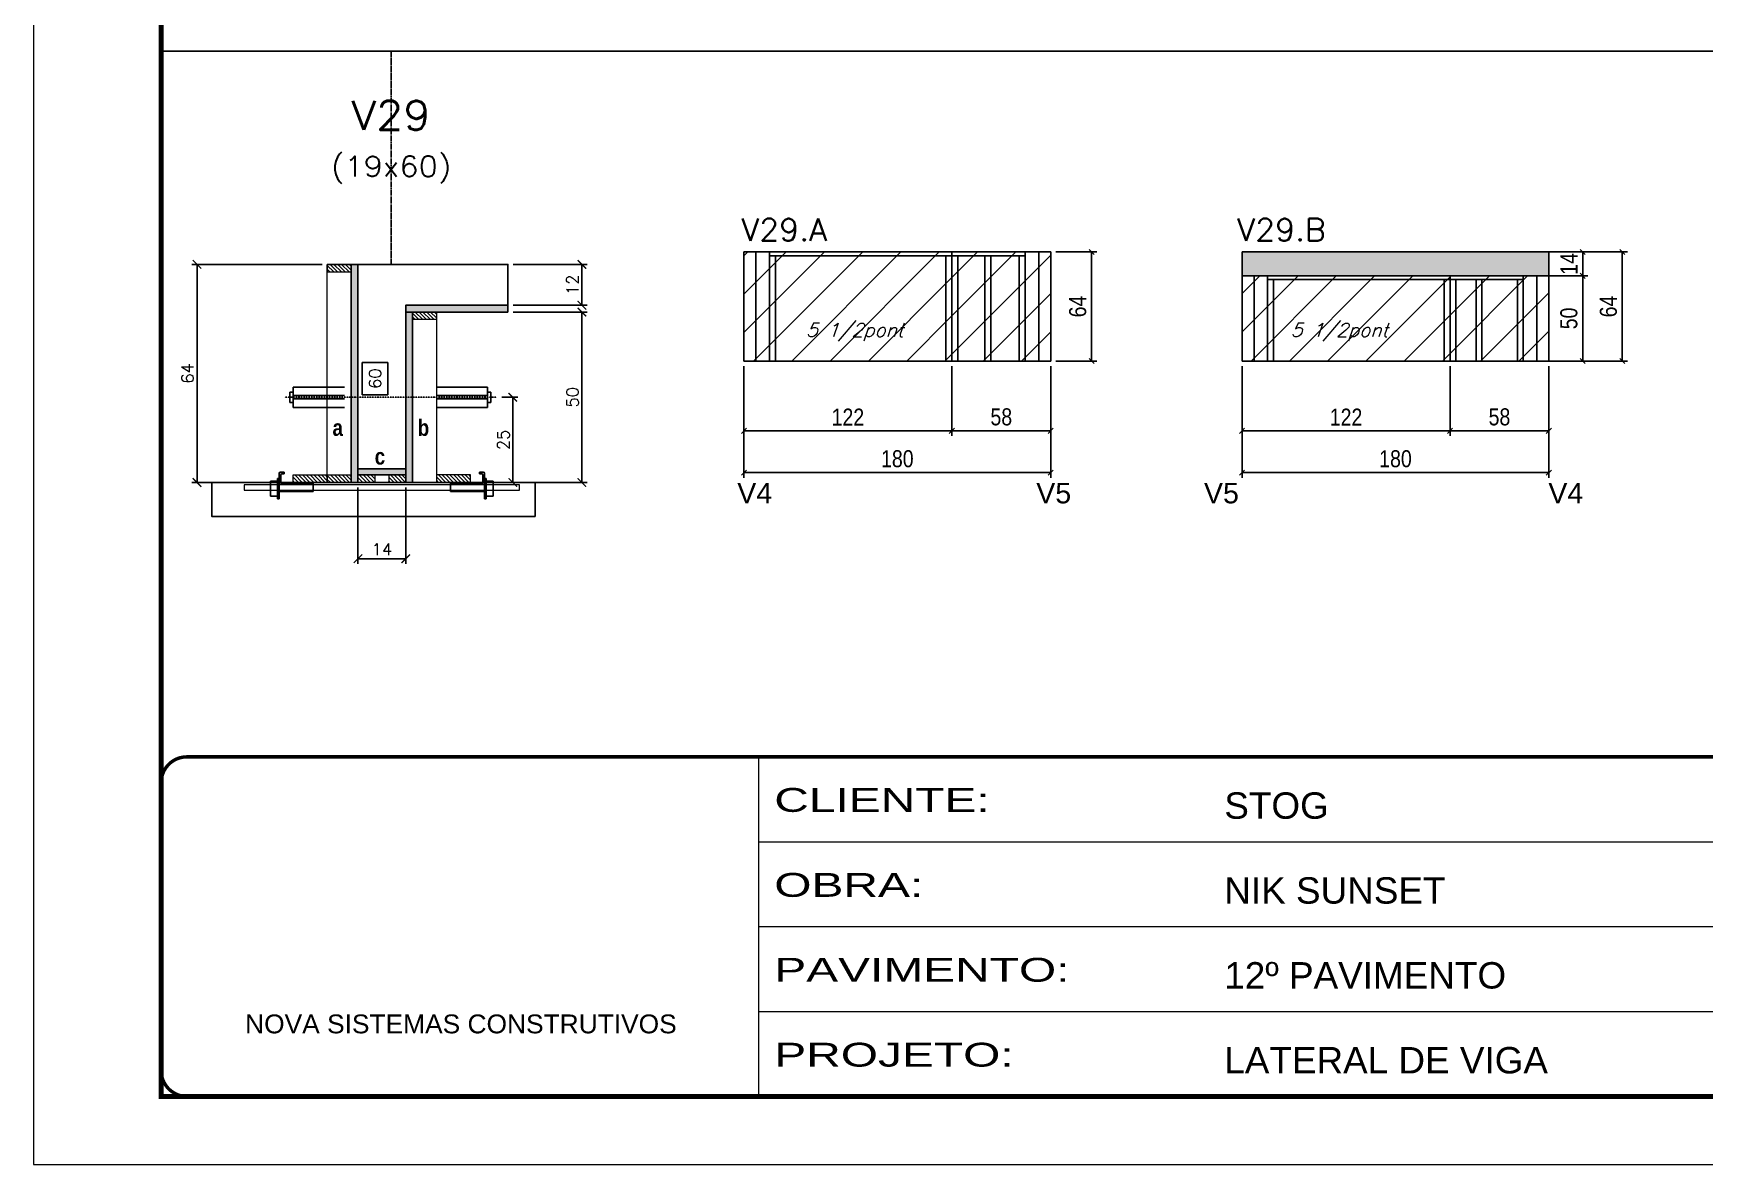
# Model space of a CAD drawing. Extents: x -10448 to -1189, y -11772 to 17235.
# Drawn here: x -5693 to -4713, y 6606 to 7269 of the extents above; entities that cross this region are included whole.
import ezdxf
from ezdxf.enums import TextEntityAlignment as Align

# ---------------------------------------------------------------- set-up
doc = ezdxf.new("R2010")
doc.units = 0
for name, pattern in [('CONTINUO', [0]), ('DASHED', [0.75, 0.5, -0.25]), ('HIDDEN', [0.375, 0.25, -0.125])]:
    doc.linetypes.add(name, pattern=pattern)
for name, color, linetype in [('5', 5, 'Continuous'), ('barrote', 251, 'Continuous'), ('COTA', 241, 'Continuous'), ('Cota Seção (2x)', 4, 'Continuous'), ('detalhes', 4, 'Continuous'), ('Painéis', 200, 'Continuous'), ('presilha', 1, 'Continuous'), ('Reaproveitamento', 251, 'Continuous'), ('SARR_2.2x7', 40, 'Continuous'), ('SARR_3.5x7', 81, 'Continuous'), ('TENSOR', 3, 'Continuous'), ('texto', 7, 'Continuous'), ('Texto de Titulo', 7, 'Continuous'), ('Texto Qtd Sarr', 242, 'Continuous')]:
    doc.layers.add(name, color=color, linetype=linetype)
for name, color, linetype, lineweight in [('CONCRETO', 251, 'Continuous', 25), ('Folhas', 255, 'Continuous', 9), ('Hachura', 251, 'Continuous', 9), ('Madeira', 126, 'Continuous', 18), ('SARRAFO DE PRESSAO', 251, 'DASHED', 9), ('SCO-___-LAJ', 2, 'Continuous', 0), ('Texto Seção', 7, 'Continuous', 15)]:
    doc.layers.add(name, color=color, linetype=linetype, lineweight=lineweight)
doc.styles.add('ARIAL', font='arial.ttf')
doc.styles.add('COTA TECNICA', font='techl___.ttf', dxfattribs={"height": 10})
doc.styles.add('REGUA-120', font='ROMANS.shx', dxfattribs={"height": 15})
doc.styles.add('Romans', font='romans.shx')
doc.styles.get("Standard").update_dxf_attribs({"font": 'arial.ttf'})
doc.styles.add('TECNICA', font='techb___.ttf', dxfattribs={"height": 10})
doc.styles.add('Tecnologia', font='')
doc.styles.get('Tecnologia').set_extended_font_data('Forgotten Futurist')
doc.dimstyles.new('Cota Seção (2x)', dxfattribs={"dimtxt": 7, "dimasz": 5, "dimexe": 3, "dimexo": 3, "dimgap": 2, "dimtad": 3, "dimdec": 1, "dimlfac": 0.5, "dimzin": 12, "dimdsep": 46, "dimtxsty": 'Romans', "dimblk": 'ARCHTICK', "dimcen": 0, "dimclrd": 4, "dimclre": 4, "dimclrt": 1, "dimadec": 1, "dimazin": 3, "dimtfac": 1, "dimtdec": 1, "dimtmove": 0, "dimatfit": 3, "dimldrblk": 'OBLIQUE', "dimfxl": 1, "dimtolj": 1, "dimtzin": 12, "dimarcsym": 0})
doc.dimstyles.new('Cota Seção interna', dxfattribs={"dimtxt": 7, "dimasz": 6, "dimexe": 0.18, "dimexo": 2, "dimgap": -4, "dimtad": 3, "dimdec": 1, "dimlfac": 0.5, "dimzin": 12, "dimdsep": 46, "dimtxsty": 'Romans', "dimblk": 'ARCHTICK', "dimcen": 0.09, "dimse1": 1, "dimse2": 1, "dimsd1": 1, "dimsd2": 1, "dimclrd": 180, "dimclre": 5, "dimclrt": 1, "dimadec": 0, "dimazin": 3, "dimtfac": 1, "dimtdec": 1, "dimtofl": 0, "dimtmove": 0, "dimatfit": 3, "dimldrblk": 'ARCHTICK', "dimfxl": 1, "dimtolj": 1, "dimtzin": 0, "dimarcsym": 0})
doc.dimstyles.new('PAINEL', dxfattribs={"dimtxt": 10, "dimasz": 3, "dimexe": 3, "dimexo": 3, "dimgap": 3, "dimtad": 1, "dimdec": 1, "dimzin": 12, "dimdsep": 46, "dimtxsty": 'COTA TECNICA', "dimblk1": 'OBLIQUE', "dimblk2": 'OBLIQUE', "dimsah": 1, "dimcen": 0.9, "dimclrd": 4, "dimclre": 4, "dimclrt": 240, "dimadec": 1, "dimazin": 3, "dimtfac": 1, "dimtdec": 1, "dimtmove": 0, "dimatfit": 3, "dimfxl": 1, "dimtolj": 1, "dimtzin": 12, "dimarcsym": 0})

# ---------------------------------------------------------------- blocks, each defined once
blk = doc.blocks.new('9999999999')
at = {"color": 30, "linetype": 'CONTINUO'}
for p, q in [((98564.56, 34230.21), (98564.56, 34429.45)), ((98564.56, 34379.64), (99583.98, 34379.64)), ((98564.56, 34329.83), (99487.98, 34329.83)), ((98564.56, 34280.02), (99487.98, 34280.02))]:
    blk.add_line(p, q, dxfattribs=at)
at = {"color": 30, "linetype": 'CONTINUO', "const_width": 2}
blk.add_lwpolyline([(99583.98, 34230.21), (99583.98, 34414.45, 0.414214), (99568.98, 34429.45), (98228.98, 34429.45, 0.414214), (98213.98, 34414.45), (98213.98, 34245.21, 0.414214), (98228.98, 34230.21), (99583.98, 34230.21)], format="xyb", dxfattribs=at)
at = {"layer": 'Folhas'}
blk.add_lwpolyline([(98138.98, 34190.21), (99623.98, 34190.21), (99623.98, 35240.21), (98138.98, 35240.21)], close=True, dxfattribs=at)
at = {"layer": 'Folhas', "color": 30, "const_width": 3}
blk.add_lwpolyline([(98213.98, 34230.21), (99583.98, 34230.21), (99583.98, 35200.21), (98213.98, 35200.21)], close=True, dxfattribs=at)
at = {"color": 7, "linetype": 'Continuous', "ltscale": 5, "style": 'ARIAL'}
for s, height, p in [('STOG', 15.483, (98837.68, 34393.13)), ('NIK SUNSET', 15.483, (98837.68, 34343.32)), ('12º PAVIMENTO', 15.4829, (98837.68, 34293.51)), ('NOVA SISTEMAS CONSTRUTIVOS', 11.0592, (98263.19, 34267.21)), ('LATERAL DE VIGA', 15.4829, (98837.68, 34243.7))]:
    blk.add_text(s, height=height, dxfattribs=at).set_placement(p)
at = {"layer": 'Folhas', "color": 7, "style": 'Tecnologia', "width": 1.5}
for s, p in [('CLIENTE:', (98573.65, 34397.17)), ('OBRA:', (98573.65, 34347.31)), ('PAVIMENTO:', (98573.65, 34297.5)), ('PROJETO:', (98573.65, 34247.69))]:
    blk.add_text(s, height=14, dxfattribs=at).set_placement(p)
blk = doc.blocks.new('titulo1')
at = {"layer": 'Defpoints', "color": 252, "linetype": 'HIDDEN', "ltscale": 2}
blk.add_line((0, 0), (0, 125), dxfattribs=at)
at = {"layer": 'Defpoints', "style": 'Romans', "oblique": 15}
blk.add_attdef('FOLHA', text='', height=10, dxfattribs=at).set_placement((0, 15.58), align=Align.MIDDLE_CENTER)
at = {"layer": 'Texto Qtd Sarr', "color": 3, "style": 'Romans', "oblique": 15}
for tag, height, p in [('TITULO', 17, (0, 71.45)), ('SEÇÃO', 12, (0, 41.55))]:
    blk.add_attdef(tag, text='', height=height, dxfattribs=at).set_placement(p, align=Align.MIDDLE_CENTER)
blk = doc.blocks.new('_ArchTick')
at = {"color": 0, "linetype": 'ByBlock', "const_width": 0.15}
blk.add_lwpolyline([(-0.5, -0.5), (0.5, 0.5)], dxfattribs=at)
blk = doc.blocks.new('*D1032')
at = {"layer": 'COTA', "color": 4, "lineweight": -2, "transparency": 16777216}
for p, q in [((-5411.85, 7133.85), (-5368.48, 7133.85)), ((-5371.48, 7133.85), (-5371.48, 7109.85)), ((-5411.85, 7109.85), (-5368.48, 7109.85))]:
    blk.add_line(p, q, dxfattribs=at)
at = {"layer": 'Defpoints', "color": 0, "transparency": 16777216}
for p in [(-5414.85, 7133.85), (-5414.85, 7109.85), (-5371.48, 7109.85)]:
    blk.add_point(p, dxfattribs=at)
at = {"layer": 'COTA', "color": 4, "lineweight": -2, "transparency": 16777216, "xscale": 5, "yscale": 5, "zscale": 5}
for p, rotation in [((-5371.48, 7133.85), 90), ((-5371.48, 7109.85), 270)]:
    blk.add_blockref('_ArchTick', p, dxfattribs=dict(at, rotation=rotation))
at = {"layer": 'COTA', "color": 1, "transparency": 16777216, "insert": (-5376.98, 7121.85), "char_height": 7, "attachment_point": 5, "rotation": 90, "style": 'Romans'}
blk.add_mtext('\\A1;12', dxfattribs=at)
blk = doc.blocks.new('_Oblique')
at = {"color": 0, "linetype": 'ByBlock', "lineweight": -2}
blk.add_line((-0.5, -0.5), (0.5, 0.5), dxfattribs=at)
blk = doc.blocks.new('*D1033')
at = {"layer": 'COTA', "color": 4, "lineweight": -2, "transparency": 16777216}
for p, q in [((-5411.85, 7105.85), (-5368.48, 7105.85)), ((-5371.48, 7005.85), (-5371.48, 7105.85)), ((-5433.85, 7005.85), (-5368.48, 7005.85))]:
    blk.add_line(p, q, dxfattribs=at)
at = {"layer": 'Defpoints', "color": 0, "transparency": 16777216}
for p in [(-5414.85, 7105.85), (-5371.48, 7105.85), (-5436.85, 7005.85)]:
    blk.add_point(p, dxfattribs=at)
at = {"layer": 'COTA', "color": 4, "lineweight": -2, "transparency": 16777216, "xscale": 5, "yscale": 5, "zscale": 5}
for p, rotation in [((-5371.48, 7105.85), 90), ((-5371.48, 7005.85), 270)]:
    blk.add_blockref('_ArchTick', p, dxfattribs=dict(at, rotation=rotation))
at = {"layer": 'COTA', "color": 1, "transparency": 16777216, "insert": (-5376.98, 7055.85), "char_height": 7, "attachment_point": 5, "rotation": 90, "style": 'Romans'}
blk.add_mtext('\\A1;50', dxfattribs=at)
blk = doc.blocks.new('*D1034')
at = {"layer": 'Cota Seção (2x)', "color": 180, "lineweight": -2, "transparency": 16777216}
for p, q in [((-5485.34, 7076.28), (-5500.34, 7076.28)), ((-5500.34, 7076.28), (-5500.34, 7057.28)), ((-5485.34, 7057.28), (-5485.34, 7076.28)), ((-5500.34, 7057.28), (-5485.34, 7057.28))]:
    blk.add_line(p, q, dxfattribs=at)
at = {"layer": 'Defpoints', "color": 0, "transparency": 16777216}
for p in [(-5503.16, 7133.85), (-5481.34, 7133.85), (-5503.16, 7013.85)]:
    blk.add_point(p, dxfattribs=at)
at = {"layer": 'Cota Seção (2x)', "color": 1, "transparency": 16777216, "insert": (-5492.84, 7066.78), "char_height": 7, "attachment_point": 5, "rotation": 90, "style": 'Romans'}
blk.add_mtext('\\A1;60', dxfattribs=at)
blk = doc.blocks.new('*D1035')
at = {"layer": 'COTA', "color": 4, "lineweight": -2, "transparency": 16777216}
for p, q in [((-5523.85, 7133.85), (-5600.31, 7133.85)), ((-5597.31, 7133.85), (-5597.31, 7005.85)), ((-5543.85, 7005.85), (-5600.31, 7005.85))]:
    blk.add_line(p, q, dxfattribs=at)
at = {"layer": 'Defpoints', "color": 0, "transparency": 16777216}
for p in [(-5520.85, 7133.85), (-5597.31, 7005.85), (-5540.85, 7005.85)]:
    blk.add_point(p, dxfattribs=at)
at = {"layer": 'COTA', "color": 4, "lineweight": -2, "transparency": 16777216, "xscale": 5, "yscale": 5, "zscale": 5}
for p, rotation in [((-5597.31, 7133.85), 90), ((-5597.31, 7005.85), 270)]:
    blk.add_blockref('_ArchTick', p, dxfattribs=dict(at, rotation=rotation))
at = {"layer": 'COTA', "color": 1, "transparency": 16777216, "insert": (-5602.81, 7069.85), "char_height": 7, "attachment_point": 5, "rotation": 90, "style": 'Romans'}
blk.add_mtext('\\A1;64', dxfattribs=at)
blk = doc.blocks.new('PRESILHA METÁLICA 1')
at = {"layer": 'presilha'}
for p, q in [((6, 15.5), (7.5, 15.5)), ((6, -2.5), (6, 15.5)), ((7.5, 10.6), (7.5, 19.9)), ((7.5, 15.5), (7.5, -2.5)), ((12, 21), (8.6, 21)), ((9, 11.6), (9, 18.9)), ((12, 19.5), (9.6, 19.5)), ((12, 21), (12, 19.5)), ((0, 13), (6, 13)), ((0, 13), (0, 0)), ((6, 0), (0, 0)), ((6, 13), (6, 0)), ((37.5, 4.1), (7.5, 4.1)), ((37.5, 11), (9.6, 11)), ((37.5, 11), (37.5, 4.1)), ((7.5, -2.5), (6, -2.5))]:
    blk.add_line(p, q, dxfattribs=at)
for centre, radius, start, end in [((8.6, 19.9), 1.14, 90, 180), ((9.6, 18.9), 0.57, 90, 180), ((9.6, 11.6), 0.57, 180, 270)]:
    blk.add_arc(centre, radius, start, end, dxfattribs=at)
blk = doc.blocks.new('*D1036')
at = {"layer": 'COTA', "color": 4, "lineweight": -2, "transparency": 16777216}
for p, q in [((-5502.85, 7002.85), (-5502.85, 6958.13)), ((-5474.85, 7002.85), (-5474.85, 6958.13)), ((-5474.85, 6961.13), (-5502.85, 6961.13))]:
    blk.add_line(p, q, dxfattribs=at)
at = {"layer": 'Defpoints', "color": 0, "transparency": 16777216}
for p in [(-5502.85, 7005.85), (-5474.85, 7005.85), (-5502.85, 6961.13)]:
    blk.add_point(p, dxfattribs=at)
at = {"layer": 'COTA', "color": 4, "lineweight": -2, "transparency": 16777216, "xscale": 5, "yscale": 5, "zscale": 5, "rotation": 180}
blk.add_blockref('_ArchTick', (-5502.85, 6961.13), dxfattribs=at)
at = {"layer": 'COTA', "color": 4, "lineweight": -2, "transparency": 16777216, "xscale": 5, "yscale": 5, "zscale": 5}
blk.add_blockref('_ArchTick', (-5474.85, 6961.13), dxfattribs=at)
at = {"layer": 'COTA', "color": 1, "transparency": 16777216, "insert": (-5488.85, 6966.63), "char_height": 7, "attachment_point": 5, "style": 'Romans'}
blk.add_mtext('\\A1;14', dxfattribs=at)
blk = doc.blocks.new('*D1037')
at = {"layer": 'COTA', "color": 4, "linetype": 'ByBlock', "lineweight": -2, "transparency": 16777216}
for p, q in [((-5276.42, 7074.12), (-5276.42, 7033.16)), ((-5154.42, 7074.12), (-5154.42, 7033.16)), ((-5276.42, 7036.16), (-5154.42, 7036.16))]:
    blk.add_line(p, q, dxfattribs=at)
at = {"layer": 'Defpoints', "color": 0, "linetype": 'ByBlock', "transparency": 16777216}
for p in [(-5276.42, 7077.12), (-5154.42, 7077.12), (-5154.42, 7036.16)]:
    blk.add_point(p, dxfattribs=at)
at = {"layer": 'COTA', "color": 4, "linetype": 'ByBlock', "lineweight": -2, "transparency": 16777216, "xscale": 3, "yscale": 3, "zscale": 3, "rotation": 180}
blk.add_blockref('_Oblique', (-5276.42, 7036.16), dxfattribs=at)
at = {"layer": 'COTA', "color": 4, "linetype": 'ByBlock', "lineweight": -2, "transparency": 16777216, "xscale": 3, "yscale": 3, "zscale": 3}
blk.add_blockref('_Oblique', (-5154.42, 7036.16), dxfattribs=at)
at = {"layer": 'COTA', "color": 240, "linetype": 'ByBlock', "transparency": 16777216, "insert": (-5215.42, 7044.22), "char_height": 10, "attachment_point": 5, "style": 'COTA TECNICA'}
blk.add_mtext('\\A1;122', dxfattribs=at)
blk = doc.blocks.new('*D1038')
at = {"layer": 'COTA', "color": 4, "linetype": 'ByBlock', "lineweight": -2, "transparency": 16777216}
for p, q in [((-5154.42, 7074.12), (-5154.42, 7033.16)), ((-5096.42, 7074.12), (-5096.42, 7033.16)), ((-5154.42, 7036.16), (-5096.42, 7036.16))]:
    blk.add_line(p, q, dxfattribs=at)
at = {"layer": 'Defpoints', "color": 0, "linetype": 'ByBlock', "transparency": 16777216}
for p in [(-5154.42, 7077.12), (-5096.42, 7077.12), (-5096.42, 7036.16)]:
    blk.add_point(p, dxfattribs=at)
at = {"layer": 'COTA', "color": 4, "linetype": 'ByBlock', "lineweight": -2, "transparency": 16777216, "xscale": 3, "yscale": 3, "zscale": 3, "rotation": 180}
blk.add_blockref('_Oblique', (-5154.42, 7036.16), dxfattribs=at)
at = {"layer": 'COTA', "color": 4, "linetype": 'ByBlock', "lineweight": -2, "transparency": 16777216, "xscale": 3, "yscale": 3, "zscale": 3}
blk.add_blockref('_Oblique', (-5096.42, 7036.16), dxfattribs=at)
at = {"layer": 'COTA', "color": 240, "linetype": 'ByBlock', "transparency": 16777216, "insert": (-5125.42, 7044.3), "char_height": 10, "attachment_point": 5, "style": 'COTA TECNICA'}
blk.add_mtext('\\A1;58', dxfattribs=at)
blk = doc.blocks.new('*D1053')
at = {"layer": 'COTA', "color": 4, "linetype": 'ByBlock', "lineweight": -2, "transparency": 16777216}
for p, q in [((-5276.42, 7074.12), (-5276.42, 7008.62)), ((-5096.42, 7074.12), (-5096.42, 7008.62)), ((-5276.42, 7011.62), (-5096.42, 7011.62))]:
    blk.add_line(p, q, dxfattribs=at)
at = {"layer": 'Defpoints', "color": 0, "linetype": 'ByBlock', "transparency": 16777216}
for p in [(-5276.42, 7077.12), (-5096.42, 7077.12), (-5096.42, 7011.62)]:
    blk.add_point(p, dxfattribs=at)
at = {"layer": 'COTA', "color": 4, "linetype": 'ByBlock', "lineweight": -2, "transparency": 16777216, "xscale": 3, "yscale": 3, "zscale": 3, "rotation": 180}
blk.add_blockref('_Oblique', (-5276.42, 7011.62), dxfattribs=at)
at = {"layer": 'COTA', "color": 4, "linetype": 'ByBlock', "lineweight": -2, "transparency": 16777216, "xscale": 3, "yscale": 3, "zscale": 3}
blk.add_blockref('_Oblique', (-5096.42, 7011.62), dxfattribs=at)
at = {"layer": 'COTA', "color": 240, "linetype": 'ByBlock', "transparency": 16777216, "insert": (-5186.42, 7019.74), "char_height": 10, "attachment_point": 5, "style": 'COTA TECNICA'}
blk.add_mtext('\\A1;180', dxfattribs=at)
blk = doc.blocks.new('*D1039')
at = {"layer": 'COTA', "color": 4, "linetype": 'ByBlock', "lineweight": -2, "transparency": 16777216}
for p, q in [((-5093.42, 7141.12), (-5069.43, 7141.12)), ((-5072.43, 7077.12), (-5072.43, 7141.12)), ((-5093.42, 7077.12), (-5069.43, 7077.12))]:
    blk.add_line(p, q, dxfattribs=at)
at = {"layer": 'Defpoints', "color": 0, "linetype": 'ByBlock', "transparency": 16777216}
for p in [(-5096.42, 7141.12), (-5072.43, 7141.12), (-5096.42, 7077.12)]:
    blk.add_point(p, dxfattribs=at)
at = {"layer": 'COTA', "color": 4, "linetype": 'ByBlock', "lineweight": -2, "transparency": 16777216, "xscale": 3, "yscale": 3, "zscale": 3}
for p, rotation in [((-5072.43, 7141.12), 90), ((-5072.43, 7077.12), 270)]:
    blk.add_blockref('_Oblique', p, dxfattribs=dict(at, rotation=rotation))
at = {"layer": 'COTA', "color": 240, "linetype": 'ByBlock', "transparency": 16777216, "insert": (-5080.53, 7109.12), "char_height": 10, "attachment_point": 5, "rotation": 90, "style": 'COTA TECNICA'}
blk.add_mtext('\\A1;64', dxfattribs=at)
blk = doc.blocks.new('*D1040')
at = {"layer": 'COTA', "color": 4, "linetype": 'ByBlock', "lineweight": -2, "transparency": 16777216}
for p, q in [((-4984.15, 7074.12), (-4984.15, 7033.16)), ((-4862.15, 7074.12), (-4862.15, 7033.16)), ((-4984.15, 7036.16), (-4862.15, 7036.16))]:
    blk.add_line(p, q, dxfattribs=at)
at = {"layer": 'Defpoints', "color": 0, "linetype": 'ByBlock', "transparency": 16777216}
for p in [(-4984.15, 7077.12), (-4862.15, 7077.12), (-4862.15, 7036.16)]:
    blk.add_point(p, dxfattribs=at)
at = {"layer": 'COTA', "color": 4, "linetype": 'ByBlock', "lineweight": -2, "transparency": 16777216, "xscale": 3, "yscale": 3, "zscale": 3, "rotation": 180}
blk.add_blockref('_Oblique', (-4984.15, 7036.16), dxfattribs=at)
at = {"layer": 'COTA', "color": 4, "linetype": 'ByBlock', "lineweight": -2, "transparency": 16777216, "xscale": 3, "yscale": 3, "zscale": 3}
blk.add_blockref('_Oblique', (-4862.15, 7036.16), dxfattribs=at)
at = {"layer": 'COTA', "color": 240, "linetype": 'ByBlock', "transparency": 16777216, "insert": (-4923.15, 7044.22), "char_height": 10, "attachment_point": 5, "style": 'COTA TECNICA'}
blk.add_mtext('\\A1;122', dxfattribs=at)
blk = doc.blocks.new('*D1041')
at = {"layer": 'COTA', "color": 4, "linetype": 'ByBlock', "lineweight": -2, "transparency": 16777216}
for p, q in [((-4862.15, 7074.12), (-4862.15, 7033.16)), ((-4804.15, 7074.12), (-4804.15, 7033.16)), ((-4862.15, 7036.16), (-4804.15, 7036.16))]:
    blk.add_line(p, q, dxfattribs=at)
at = {"layer": 'Defpoints', "color": 0, "linetype": 'ByBlock', "transparency": 16777216}
for p in [(-4862.15, 7077.12), (-4804.15, 7077.12), (-4804.15, 7036.16)]:
    blk.add_point(p, dxfattribs=at)
at = {"layer": 'COTA', "color": 4, "linetype": 'ByBlock', "lineweight": -2, "transparency": 16777216, "xscale": 3, "yscale": 3, "zscale": 3, "rotation": 180}
blk.add_blockref('_Oblique', (-4862.15, 7036.16), dxfattribs=at)
at = {"layer": 'COTA', "color": 4, "linetype": 'ByBlock', "lineweight": -2, "transparency": 16777216, "xscale": 3, "yscale": 3, "zscale": 3}
blk.add_blockref('_Oblique', (-4804.15, 7036.16), dxfattribs=at)
at = {"layer": 'COTA', "color": 240, "linetype": 'ByBlock', "transparency": 16777216, "insert": (-4833.15, 7044.3), "char_height": 10, "attachment_point": 5, "style": 'COTA TECNICA'}
blk.add_mtext('\\A1;58', dxfattribs=at)
blk = doc.blocks.new('*D1054')
at = {"layer": 'COTA', "color": 4, "linetype": 'ByBlock', "lineweight": -2, "transparency": 16777216}
for p, q in [((-4984.15, 7074.12), (-4984.15, 7008.62)), ((-4804.15, 7074.12), (-4804.15, 7008.62)), ((-4804.15, 7011.62), (-4984.15, 7011.62))]:
    blk.add_line(p, q, dxfattribs=at)
at = {"layer": 'Defpoints', "color": 0, "linetype": 'ByBlock', "transparency": 16777216}
for p in [(-4984.15, 7077.12), (-4804.15, 7077.12), (-4984.15, 7011.62)]:
    blk.add_point(p, dxfattribs=at)
at = {"layer": 'COTA', "color": 4, "linetype": 'ByBlock', "lineweight": -2, "transparency": 16777216, "xscale": 3, "yscale": 3, "zscale": 3, "rotation": 180}
blk.add_blockref('_Oblique', (-4984.15, 7011.62), dxfattribs=at)
at = {"layer": 'COTA', "color": 4, "linetype": 'ByBlock', "lineweight": -2, "transparency": 16777216, "xscale": 3, "yscale": 3, "zscale": 3}
blk.add_blockref('_Oblique', (-4804.15, 7011.62), dxfattribs=at)
at = {"layer": 'COTA', "color": 240, "linetype": 'ByBlock', "transparency": 16777216, "insert": (-4894.15, 7019.74), "char_height": 10, "attachment_point": 5, "style": 'COTA TECNICA'}
blk.add_mtext('\\A1;180', dxfattribs=at)
blk = doc.blocks.new('*D1042')
at = {"layer": 'COTA', "color": 4, "linetype": 'ByBlock', "lineweight": -2, "transparency": 16777216}
for p, q in [((-4805.25, 7127.12), (-4781.26, 7127.12)), ((-4784.26, 7077.12), (-4784.26, 7127.12)), ((-4805.25, 7077.12), (-4781.26, 7077.12))]:
    blk.add_line(p, q, dxfattribs=at)
at = {"layer": 'Defpoints', "color": 0, "linetype": 'ByBlock', "transparency": 16777216}
for p in [(-4808.25, 7127.12), (-4784.26, 7127.12), (-4808.25, 7077.12)]:
    blk.add_point(p, dxfattribs=at)
at = {"layer": 'COTA', "color": 4, "linetype": 'ByBlock', "lineweight": -2, "transparency": 16777216, "xscale": 3, "yscale": 3, "zscale": 3}
for p, rotation in [((-4784.26, 7127.12), 90), ((-4784.26, 7077.12), 270)]:
    blk.add_blockref('_Oblique', p, dxfattribs=dict(at, rotation=rotation))
at = {"layer": 'COTA', "color": 240, "linetype": 'ByBlock', "transparency": 16777216, "insert": (-4792.37, 7102.12), "char_height": 10, "attachment_point": 5, "rotation": 90, "style": 'COTA TECNICA'}
blk.add_mtext('\\A1;50', dxfattribs=at)
blk = doc.blocks.new('*D1043')
at = {"layer": 'COTA', "color": 4, "linetype": 'ByBlock', "lineweight": -2, "transparency": 16777216}
for p, q in [((-4805.25, 7141.12), (-4781.26, 7141.12)), ((-4784.26, 7127.12), (-4784.26, 7141.12)), ((-4805.25, 7127.12), (-4781.26, 7127.12))]:
    blk.add_line(p, q, dxfattribs=at)
at = {"layer": 'Defpoints', "color": 0, "linetype": 'ByBlock', "transparency": 16777216}
for p in [(-4808.25, 7141.12), (-4784.26, 7141.12), (-4808.25, 7127.12)]:
    blk.add_point(p, dxfattribs=at)
at = {"layer": 'COTA', "color": 4, "linetype": 'ByBlock', "lineweight": -2, "transparency": 16777216, "xscale": 3, "yscale": 3, "zscale": 3}
for p, rotation in [((-4784.26, 7141.12), 90), ((-4784.26, 7127.12), 270)]:
    blk.add_blockref('_Oblique', p, dxfattribs=dict(at, rotation=rotation))
at = {"layer": 'COTA', "color": 240, "linetype": 'ByBlock', "transparency": 16777216, "insert": (-4792.33, 7134.12), "char_height": 10, "attachment_point": 5, "rotation": 90, "style": 'COTA TECNICA'}
blk.add_mtext('\\A1;14', dxfattribs=at)
blk = doc.blocks.new('*D1044')
at = {"layer": 'COTA', "color": 4, "linetype": 'ByBlock', "lineweight": -2, "transparency": 16777216}
for p, q in [((-4805.25, 7141.12), (-4758.1, 7141.12)), ((-4761.1, 7077.12), (-4761.1, 7141.12)), ((-4805.25, 7077.12), (-4758.1, 7077.12))]:
    blk.add_line(p, q, dxfattribs=at)
at = {"layer": 'Defpoints', "color": 0, "linetype": 'ByBlock', "transparency": 16777216}
for p in [(-4808.25, 7141.12), (-4761.1, 7141.12), (-4808.25, 7077.12)]:
    blk.add_point(p, dxfattribs=at)
at = {"layer": 'COTA', "color": 4, "linetype": 'ByBlock', "lineweight": -2, "transparency": 16777216, "xscale": 3, "yscale": 3, "zscale": 3}
for p, rotation in [((-4761.1, 7141.12), 90), ((-4761.1, 7077.12), 270)]:
    blk.add_blockref('_Oblique', p, dxfattribs=dict(at, rotation=rotation))
at = {"layer": 'COTA', "color": 240, "linetype": 'ByBlock', "transparency": 16777216, "insert": (-4769.2, 7109.12), "char_height": 10, "attachment_point": 5, "rotation": 90, "style": 'COTA TECNICA'}
blk.add_mtext('\\A1;64', dxfattribs=at)
blk = doc.blocks.new('*D1055')
at = {"layer": 'COTA', "color": 4, "lineweight": -2, "transparency": 16777216}
for p, q in [((-5418.55, 7055.85), (-5409.05, 7055.85)), ((-5412.05, 7055.85), (-5412.05, 7005.85)), ((-5433.85, 7005.85), (-5409.05, 7005.85))]:
    blk.add_line(p, q, dxfattribs=at)
at = {"layer": 'Defpoints', "color": 0, "transparency": 16777216}
for p in [(-5421.55, 7055.85), (-5436.85, 7005.85), (-5412.05, 7005.85)]:
    blk.add_point(p, dxfattribs=at)
at = {"layer": 'COTA', "color": 4, "lineweight": -2, "transparency": 16777216, "xscale": 5, "yscale": 5, "zscale": 5}
for p, rotation in [((-5412.05, 7055.85), 90), ((-5412.05, 7005.85), 270)]:
    blk.add_blockref('_ArchTick', p, dxfattribs=dict(at, rotation=rotation))
at = {"layer": 'COTA', "color": 1, "transparency": 16777216, "insert": (-5417.55, 7030.85), "char_height": 7, "attachment_point": 5, "rotation": 90, "style": 'Romans'}
blk.add_mtext('\\A1;25', dxfattribs=at)

msp = doc.modelspace()

# ---------------------------------------------------------------- hatches: boundary and pattern name
at = {"layer": 'COTA', "linetype": 'ByBlock'}
h = msp.add_hatch(dxfattribs=at)
h.set_pattern_fill('AR-CONC', color=256, scale=0.03)
h.set_pattern_definition([(50, (-137938.6105, -14166.626), (5.46554007, -0.47817257), [0.5715, -6.2865]), (355, (-137938.6105, -14166.626), (-1.05730264, 5.73170536), [0.4572, -5.02921753]), (100.4514447, (-137938.155, -14166.6656), (4.40823741, 5.25353256), [0.48570026, -5.34270734]), (46.1842, (-137938.6105, -14165.102), (8.13237123, -1.26126984), [0.85725, -9.42975]), (96.6355576, (-137937.933, -14165.207), (7.122124, 7.42278374), [0.7285507, -8.01406824]), (351.184151, (-137938.6105, -14165.102), (7.122124, 7.42278374), [0.685799, -7.54379196]), (21, (-137937.8485, -14165.483), (4.54843174, -3.06795595), [0.5715, -6.2865]), (326, (-137937.8485, -14165.483), (1.85406085, 5.52563898), [0.4572, -5.0292]), (71.451445, (-137937.4695, -14165.7385), (6.40249258, 2.45768307), [0.48570026, -5.34269813]), (37.5, (-137938.6105, -14166.6258), (0.092658098, 2.536651166), [0, -4.96824, 0, -5.1054, 0, -5.04825]), (7.5, (-137938.6105, -14166.6258), (2.004589875, 3.005417245), [0, -2.91084, 0, -4.85394, 0, -1.92405]), (327.5, (-137940.3098, -14166.6258), (4.067717855, -0.17186232), [0, -1.905, 0, -5.9436, 0, -7.8867]), (317.5, (-137941.0718, -14166.6258), (4.44387544, 0.76279473), [0, -2.4765, 0, -3.94716, 0, -5.6007])])
h.paths.add_polyline_path([(-4804.15, 7127.12), (-4804.15, 7141.12), (-4984.15, 7141.12), (-4984.15, 7127.12)])
at = {"layer": 'Hachura'}
h = msp.add_hatch(dxfattribs=at)
h.set_pattern_fill('ANSI31', color=256, scale=0.5, angle=270, style=0)
h.set_pattern_definition([(315, (17215.4627, -1351.3909), (1.12253202, 1.12253202), [])])
h.paths.add_polyline_path([(-5520.85, 7133.85), (-5520.85, 7129.45), (-5506.85, 7129.45), (-5506.85, 7133.85)])
h = msp.add_hatch(color=256, dxfattribs=at)
h.dxf.hatch_style = 1
h.paths.add_polyline_path([(-5506.85, 7133.85), (-5502.85, 7133.85), (-5502.85, 7005.85), (-5506.85, 7005.85)])
h = msp.add_hatch(color=256, dxfattribs=at)
h.dxf.hatch_style = 1
h.paths.add_polyline_path([(-5414.85, 7105.85), (-5414.85, 7109.85), (-5474.85, 7109.85), (-5474.85, 7105.85)])
h = msp.add_hatch(color=256, dxfattribs=at)
h.dxf.hatch_style = 1
h.paths.add_polyline_path([(-5470.85, 7105.85), (-5474.85, 7105.85), (-5474.85, 7005.85), (-5470.85, 7005.85)])
h = msp.add_hatch(dxfattribs=at)
h.set_pattern_fill('ANSI31', color=256, scale=0.5, angle=90, style=0)
h.set_pattern_definition([(135, (-28753.7776, 15409.0966), (-1.12253202, -1.12253202), [])])
h.paths.add_polyline_path([(-5456.85, 7105.85), (-5456.85, 7101.45), (-5470.85, 7101.45), (-5470.85, 7105.85)])
h = msp.add_hatch(color=256, dxfattribs=at)
h.dxf.hatch_style = 1
h.paths.add_polyline_path([(-5474.85, 7010.25), (-5474.85, 7013.85), (-5502.85, 7013.85), (-5502.85, 7010.25)])
h = msp.add_hatch(dxfattribs=at)
h.set_pattern_fill('ANSI31', color=256, scale=0.5, angle=270, style=0)
h.set_pattern_definition([(315, (17071.4627, -1223.7909), (1.12253202, 1.12253202), [])])
h.paths.add_polyline_path([(-5540.85, 7005.85), (-5540.85, 7010.25), (-5520.85, 7010.25), (-5520.85, 7005.85)])
h = msp.add_hatch(dxfattribs=at)
h.set_pattern_fill('ANSI31', color=256, scale=0.5, angle=270, style=0)
h.set_pattern_definition([(315, (17215.4627, -1297.3909), (1.12253202, 1.12253202), [])])
h.paths.add_polyline_path([(-5520.85, 7005.85), (-5520.85, 7010.25), (-5506.85, 7010.25), (-5506.85, 7005.85)])
h = msp.add_hatch(dxfattribs=at)
h.set_pattern_fill('ANSI31', color=256, scale=0.5, angle=270, style=0)
h.set_pattern_definition([(315, (17037.4627, -1223.7909), (1.12253202, 1.12253202), [])])
h.paths.add_polyline_path([(-5492.85, 7005.85), (-5492.85, 7010.25), (-5502.85, 7010.25), (-5502.85, 7005.85)])
h = msp.add_hatch(dxfattribs=at)
h.set_pattern_fill('ANSI31', color=256, scale=0.5, angle=270, style=0)
h.set_pattern_definition([(315, (17071.4627, -1223.7909), (1.12253202, 1.12253202), [])])
h.paths.add_polyline_path([(-5474.85, 7005.85), (-5474.85, 7010.25), (-5484.85, 7010.25), (-5484.85, 7005.85)])
h = msp.add_hatch(dxfattribs=at)
h.set_pattern_fill('ANSI31', color=256, scale=0.5, angle=270, style=0)
h.set_pattern_definition([(315, (17061.4627, -1223.7909), (1.12253202, 1.12253202), [])])
h.paths.add_polyline_path([(-5436.85, 7005.85), (-5436.85, 7010.25), (-5456.85, 7010.25), (-5456.85, 7005.85)])
at = {"layer": 'Reaproveitamento'}
h = msp.add_hatch(dxfattribs=at)
h.set_pattern_fill('ANSI31', color=256, scale=5)
h.paths.add_polyline_path([(-5276.42, 7141.12), (-5276.42, 7077.12), (-5154.42, 7077.12), (-5154.42, 7141.12)])
h = msp.add_hatch(dxfattribs=at)
h.set_pattern_fill('ANSI31', color=256, scale=5)
h.paths.add_polyline_path([(-5154.42, 7077.12), (-5096.42, 7077.12), (-5096.42, 7141.12), (-5154.42, 7141.12)])
h = msp.add_hatch(dxfattribs=at)
h.set_pattern_fill('ANSI31', color=256, scale=5)
h.paths.add_polyline_path([(-4984.15, 7127.12), (-4984.15, 7077.12), (-4862.15, 7077.12), (-4862.15, 7127.12)])
h = msp.add_hatch(dxfattribs=at)
h.set_pattern_fill('ANSI31', color=256, scale=5)
h.paths.add_polyline_path([(-4804.15, 7127.12), (-4862.15, 7127.12), (-4862.15, 7077.12), (-4804.15, 7077.12)])

# ---------------------------------------------------------------- linework, layer by layer
at = {"ltscale": 3}
for p, q in [((-5540.85, 7061.85), (-5540.85, 7049.85)), ((-5540.85, 7061.85), (-5510.85, 7061.85)), ((-5426.85, 7061.85), (-5456.85, 7061.85)), ((-5426.85, 7061.85), (-5426.85, 7049.85)), ((-5542.85, 7058.85), (-5542.85, 7052.85)), ((-5540.85, 7058.85), (-5542.85, 7058.85)), ((-5540.85, 7052.85), (-5542.85, 7052.85)), ((-5510.85, 7056.85), (-5540.85, 7056.85)), ((-5510.85, 7054.85), (-5540.85, 7054.85)), ((-5540.85, 7049.85), (-5510.85, 7049.85)), ((-5456.85, 7056.85), (-5426.85, 7056.85)), ((-5456.85, 7054.85), (-5426.85, 7054.85)), ((-5426.85, 7049.85), (-5456.85, 7049.85)), ((-5424.85, 7058.85), (-5426.85, 7058.85)), ((-5426.85, 7052.85), (-5424.85, 7052.85)), ((-5424.85, 7058.85), (-5424.85, 7052.85))]:
    msp.add_line(p, q, dxfattribs=at)
at = {"layer": 'barrote'}
msp.add_lwpolyline([(-5399, 6985.85), (-5588.58, 6985.85), (-5588.58, 7005.85), (-5399, 7005.85)], close=True, dxfattribs=at)
at = {"layer": 'CONCRETO'}
msp.add_lwpolyline([(-5502.85, 7113.85), (-5502.85, 7133.85), (-5414.85, 7133.85), (-5414.85, 7109.85), (-5474.85, 7109.85), (-5474.85, 7013.85), (-5502.85, 7013.85), (-5502.85, 7113.85)], close=True, dxfattribs=at)
at = {"layer": 'COTA', "linetype": 'ByBlock'}
for p, q in [((-5618.28, 7258.85), (-4687.41, 7258.85)), ((-4804.15, 7141.12), (-4984.15, 7141.12)), ((-4984.15, 7127.12), (-4984.15, 7141.12)), ((-4804.15, 7127.12), (-4804.15, 7141.12))]:
    msp.add_line(p, q, dxfattribs=at)
at = {"layer": 'Madeira'}
for points in [[(-5520.85, 7133.85), (-5520.85, 7129.45), (-5506.85, 7129.45), (-5506.85, 7133.85)], [(-5520.85, 7133.85), (-5506.85, 7133.85), (-5506.85, 7005.85), (-5520.85, 7005.85)], [(-5456.85, 7105.85), (-5456.85, 7101.45), (-5470.85, 7101.45), (-5470.85, 7105.85)], [(-5456.85, 7005.85), (-5470.85, 7005.85), (-5470.85, 7105.85), (-5456.85, 7105.85)], [(-5540.85, 7005.85), (-5540.85, 7010.25), (-5520.85, 7010.25), (-5520.85, 7005.85)], [(-5520.85, 7005.85), (-5520.85, 7010.25), (-5506.85, 7010.25), (-5506.85, 7005.85)], [(-5492.85, 7005.85), (-5492.85, 7010.25), (-5502.85, 7010.25), (-5502.85, 7005.85)], [(-5474.85, 7005.85), (-5474.85, 7010.25), (-5484.85, 7010.25), (-5484.85, 7005.85)], [(-5436.85, 7005.85), (-5436.85, 7010.25), (-5456.85, 7010.25), (-5456.85, 7005.85)]]:
    msp.add_lwpolyline(points, close=True, dxfattribs=at)
at = {"layer": 'Painéis', "linetype": 'ByBlock'}
for p, q in [((-5276.42, 7141.12), (-5096.42, 7141.12)), ((-5276.42, 7077.12), (-5276.42, 7141.12)), ((-5154.42, 7077.12), (-5154.42, 7141.12)), ((-5096.42, 7077.12), (-5096.42, 7141.12)), ((-4804.15, 7127.12), (-4984.15, 7127.12)), ((-4984.15, 7077.12), (-4984.15, 7127.12)), ((-4862.15, 7077.12), (-4862.15, 7127.12)), ((-4804.15, 7077.12), (-4804.15, 7127.12)), ((-5276.42, 7077.12), (-5096.42, 7077.12)), ((-5276.42, 7077.12), (-5096.42, 7077.12)), ((-4862.15, 7077.12), (-4984.15, 7077.12)), ((-4804.15, 7077.12), (-4984.15, 7077.12))]:
    msp.add_line(p, q, dxfattribs=at)
at = {"layer": 'Painéis'}
for points in [[(-5506.85, 7133.85), (-5502.85, 7133.85), (-5502.85, 7005.85), (-5506.85, 7005.85)], [(-5414.85, 7105.85), (-5414.85, 7109.85), (-5474.85, 7109.85), (-5474.85, 7105.85)], [(-5470.85, 7105.85), (-5474.85, 7105.85), (-5474.85, 7005.85), (-5470.85, 7005.85)], [(-5474.85, 7010.25), (-5474.85, 7013.85), (-5502.85, 7013.85), (-5502.85, 7010.25)]]:
    msp.add_lwpolyline(points, close=True, dxfattribs=at)
at = {"layer": 'SARR_2.2x7', "linetype": 'Continuous'}
for p, q in [((-5269.42, 7077.12), (-5269.42, 7141.12)), ((-5261.42, 7138.92), (-5154.42, 7138.92)), ((-5154.42, 7138.92), (-5111.42, 7138.92)), ((-5103.42, 7077.12), (-5103.42, 7141.12)), ((-4977.15, 7077.12), (-4977.15, 7127.12)), ((-4969.15, 7124.92), (-4862.15, 7124.92)), ((-4862.15, 7124.92), (-4819.15, 7124.92)), ((-4811.15, 7077.12), (-4811.15, 7127.12))]:
    msp.add_line(p, q, dxfattribs=at)
at = {"layer": 'SARR_3.5x7'}
for p, q in [((-5261.42, 7141.12), (-5261.42, 7077.12)), ((-5257.92, 7138.92), (-5257.92, 7077.12)), ((-5157.92, 7138.92), (-5157.92, 7077.12)), ((-5154.42, 7138.92), (-5154.42, 7077.12)), ((-5150.92, 7138.92), (-5150.92, 7077.12)), ((-5135.15, 7138.92), (-5135.15, 7077.12)), ((-5131.65, 7138.92), (-5131.65, 7077.12)), ((-5114.92, 7138.92), (-5114.92, 7077.12)), ((-5111.42, 7141.12), (-5111.42, 7077.12)), ((-4969.15, 7127.12), (-4969.15, 7077.12)), ((-4965.65, 7124.92), (-4965.65, 7077.12)), ((-4865.65, 7124.92), (-4865.65, 7077.12)), ((-4862.15, 7124.92), (-4862.15, 7077.12)), ((-4858.65, 7124.92), (-4858.65, 7077.12)), ((-4846.89, 7124.92), (-4846.89, 7077.12)), ((-4843.39, 7124.92), (-4843.39, 7077.12)), ((-4822.65, 7124.92), (-4822.65, 7077.12)), ((-4819.15, 7127.12), (-4819.15, 7077.12)), ((-5261.42, 7077.12), (-5257.92, 7077.12)), ((-5157.92, 7077.12), (-5154.42, 7077.12)), ((-5154.42, 7077.12), (-5150.92, 7077.12)), ((-5114.92, 7077.12), (-5111.42, 7077.12)), ((-4965.65, 7077.12), (-4969.15, 7077.12)), ((-4934.15, 7077.12), (-4937.65, 7077.12)), ((-4930.65, 7077.12), (-4934.15, 7077.12)), ((-4819.15, 7077.12), (-4822.65, 7077.12))]:
    msp.add_line(p, q, dxfattribs=at)
at = {"layer": 'SCO-___-LAJ', "color": 1}
msp.add_lwpolyline([(-5408, 7004.52), (-5569.71, 7004.52), (-5569.71, 7001.32), (-5408, 7001.32)], close=True, dxfattribs=at)
at = {"layer": 'TENSOR', "linetype": 'HIDDEN', "ltscale": 0.5}
msp.add_line((-5545.85, 7055.85), (-5421.55, 7055.85), dxfattribs=at)

# ---------------------------------------------------------------- block references
at = {"layer": 'presilha', "yscale": 0.6666666666666666, "zscale": 0.6666666666666666}
for p, xscale in [((-5554.12, 6997.89), 0.6666666666666666), ((-5423.59, 6997.89), -0.6666666666666666)]:
    msp.add_blockref('PRESILHA METÁLICA 1', p, dxfattribs=dict(at, xscale=xscale))
at = {"layer": 'SARRAFO DE PRESSAO', "color": 6, "linetype": 'ByBlock'}
msp.add_blockref('9999999999', (-103832.26, -27584.58), dxfattribs=at)
at = {"layer": 'Texto Seção'}
ref = msp.add_blockref('titulo1', (-5483.42, 7133.85), dxfattribs=dict(at, xscale=-1))
ref.add_attrib('TITULO', 'V29', dxfattribs={"layer": 'Texto de Titulo', "color": 7, "height": 17, "style": 'Romans', "width": 1.1}).set_placement((-5483.42, 7221.35), align=Align.MIDDLE_CENTER)
ref.add_attrib('SEÇÃO', '(19x60)', dxfattribs={"layer": 'Texto de Titulo', "color": 7, "height": 12, "style": 'Romans', "width": 1.1}).set_placement((-5483.42, 7191.35), align=Align.MIDDLE_CENTER)

# ---------------------------------------------------------------- texts
at = {"layer": '5', "linetype": 'Continuous'}
for s, rotation, p in [('V4', 0.00004, (-5280.34, 6993.61)), ('V5', 0.00004, (-5104.91, 6993.61)), ('V5', 359.99996, (-5006.51, 6993.61)), ('V4', 359.99996, (-4804.46, 6993.61))]:
    msp.add_text(s, height=12, rotation=rotation, dxfattribs=at).set_placement(p)
at = {"layer": 'detalhes', "style": 'TECNICA'}
for s, p in [('a', (-5517.78, 7033.18)), ('b', (-5467.81, 7033.19)), ('c', (-5493.04, 7016.35))]:
    msp.add_text(s, height=9.6, dxfattribs=at).set_placement(p)
at = {"layer": 'texto', "color": 2, "char_height": 8, "attachment_point": 5, "style": 'Romans'}
for insert in [(-5211.42, 7094.04), (-4927.07, 7094.04)]:
    msp.add_mtext('{\\Q19;\\C256;5 1/2pont}', dxfattribs=dict(at, insert=insert))
at = {"layer": 'Texto Seção', "style": 'REGUA-120', "width": 1.05}
for s, p in [('V29.A', (-5277.92, 7147.66)), ('V29.B', (-4987.01, 7147.66))]:
    msp.add_text(s, height=13, dxfattribs=at).set_placement(p)

# ---------------------------------------------------------------- dimensions: what is measured, and where the dimension line sits
at = {"layer": 'COTA', "linetype": 'ByBlock'}
for base, p1, p2, angle, picture, middle in [((-5072.43, 7141.12), (-5096.42, 7077.12), (-5096.42, 7141.12), 90, '*D1039', (-5080.53, 7109.12)), ((-4761.1, 7141.12), (-4808.25, 7077.12), (-4808.25, 7141.12), 90, '*D1044', (-4769.2, 7109.12)), ((-4784.26, 7127.12), (-4808.25, 7077.12), (-4808.25, 7127.12), 90, '*D1042', (-4792.37, 7102.12)), ((-4984.15, 7011.62), (-4804.15, 7077.12), (-4984.15, 7077.12), 180, '*D1054', (-4894.15, 7019.74))]:
    dim = msp.add_linear_dim(base=base, p1=p1, p2=p2, angle=angle, dimstyle='PAINEL', dxfattribs=at)
    dim.commit()
    dim.dimension.update_dxf_attribs({"geometry": picture, "text_midpoint": middle})
dim = msp.add_linear_dim(base=(-4784.26, 7141.12), p1=(-4808.25, 7127.12), p2=(-4808.25, 7141.12), angle=90, dimstyle='PAINEL', dxfattribs=at)
dim.commit()
dim.dimension.update_dxf_attribs({"geometry": '*D1043', "text_midpoint": (-4784.26, 7134.12), "dimtype": 160})
at = {"layer": 'COTA'}
for base, p1, p2, angle, picture, middle in [((-5597.31, 7005.85), (-5520.85, 7133.85), (-5540.85, 7005.85), 90, '*D1035', (-5602.81, 7069.85)), ((-5371.48, 7109.85), (-5414.85, 7133.85), (-5414.85, 7109.85), 90, '*D1032', (-5376.98, 7121.85)), ((-5371.48, 7105.85), (-5436.85, 7005.85), (-5414.85, 7105.85), 90, '*D1033', (-5376.98, 7055.85)), ((-5412.05, 7005.85), (-5421.55, 7055.85), (-5436.85, 7005.85), 90, '*D1055', (-5417.55, 7030.85)), ((-5502.85, 6961.13), (-5474.85, 7005.85), (-5502.85, 7005.85), 180, '*D1036', (-5488.85, 6966.63))]:
    dim = msp.add_linear_dim(base=base, p1=p1, p2=p2, angle=angle, dimstyle='Cota Seção (2x)', dxfattribs=at)
    dim.commit()
    dim.dimension.update_dxf_attribs({"geometry": picture, "text_midpoint": middle})
at = {"layer": 'COTA', "linetype": 'ByBlock'}
for base, p1, p2, picture, middle in [((-5154.42, 7036.16), (-5276.42, 7077.12), (-5154.42, 7077.12), '*D1037', (-5215.42, 7044.22)), ((-5096.42, 7011.62), (-5276.42, 7077.12), (-5096.42, 7077.12), '*D1053', (-5186.42, 7019.74)), ((-5096.42, 7036.16), (-5154.42, 7077.12), (-5096.42, 7077.12), '*D1038', (-5125.42, 7044.3)), ((-4862.15, 7036.16), (-4984.15, 7077.12), (-4862.15, 7077.12), '*D1040', (-4923.15, 7044.22)), ((-4804.15, 7036.16), (-4862.15, 7077.12), (-4804.15, 7077.12), '*D1041', (-4833.15, 7044.3))]:
    dim = msp.add_linear_dim(base=base, p1=p1, p2=p2, dimstyle='PAINEL', dxfattribs=at)
    dim.commit()
    dim.dimension.update_dxf_attribs({"geometry": picture, "text_midpoint": middle})
at = {"layer": 'Cota Seção (2x)'}
dim = msp.add_linear_dim(base=(-5481.34, 7133.85), p1=(-5503.16, 7013.85), p2=(-5503.16, 7133.85), angle=90, dimstyle='Cota Seção interna', dxfattribs=at)
dim.commit()
dim.dimension.update_dxf_attribs({"geometry": '*D1034', "text_midpoint": (-5481.34, 7066.78), "dimtype": 160})

doc.saveas('drawing.dxf')
